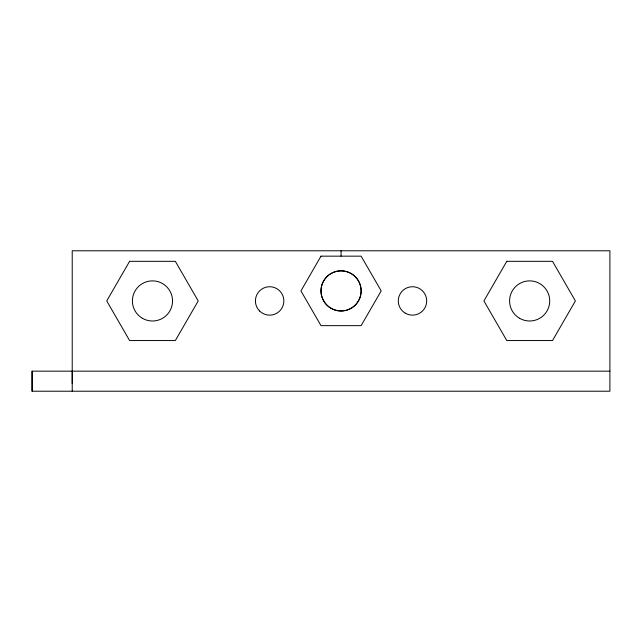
<?xml version="1.0" encoding="UTF-8"?>
<svg xmlns="http://www.w3.org/2000/svg" width="642" height="642" viewBox="0 0 642 642"><rect width="100%" height="100%" fill="white"/><g stroke="black" fill="none" stroke-linecap="round" stroke-linejoin="round"><path stroke-width="0.96" d="M32.1 391.219L32.1 371.156L609.9 371.156L609.9 391.219L32.1 391.219L32.1 371.156M72.225 383.579L72.225 250.781L609.9 250.781L609.9 371.156M341.062 250.781L341.062 256.158M72.225 371.156L72.225 391.219M129.604 261.326L106.733 300.938L129.604 340.549L175.346 340.549L198.218 300.938L175.346 261.326L129.604 261.326M321 256.158L300.938 290.906L321 325.654L361.125 325.654L381.188 290.906L361.125 256.158L321 256.158M506.779 261.326L483.907 300.938L506.779 340.549L552.521 340.549L575.393 300.938L552.521 261.326L506.779 261.326M142.444 318.312A20.062 20.062 0 0 0 172.537 300.938A20.062 20.062 0 0 0 142.444 283.563A20.062 20.062 0 0 0 142.444 318.312M331.031 308.28A20.062 20.062 0 0 0 361.125 290.906A20.062 20.062 0 0 0 331.031 273.532A20.062 20.062 0 0 0 331.031 308.28A20.062 20.062 0 0 0 361.125 290.906A20.062 20.062 0 0 0 331.031 273.532A20.062 20.062 0 0 0 331.031 308.28M519.619 318.312A20.062 20.062 0 0 0 549.712 300.938A20.062 20.062 0 0 0 519.619 283.563A20.062 20.062 0 0 0 519.619 318.312M259.593 310.985A14.204 14.204 0 0 0 283.363 304.613A14.204 14.204 0 0 0 265.965 287.215A14.204 14.204 0 0 0 259.593 310.985M405.383 313.24A14.204 14.204 0 0 0 426.689 300.938A14.204 14.204 0 0 0 405.383 288.635A14.204 14.204 0 0 0 405.383 313.24"/></g></svg>
